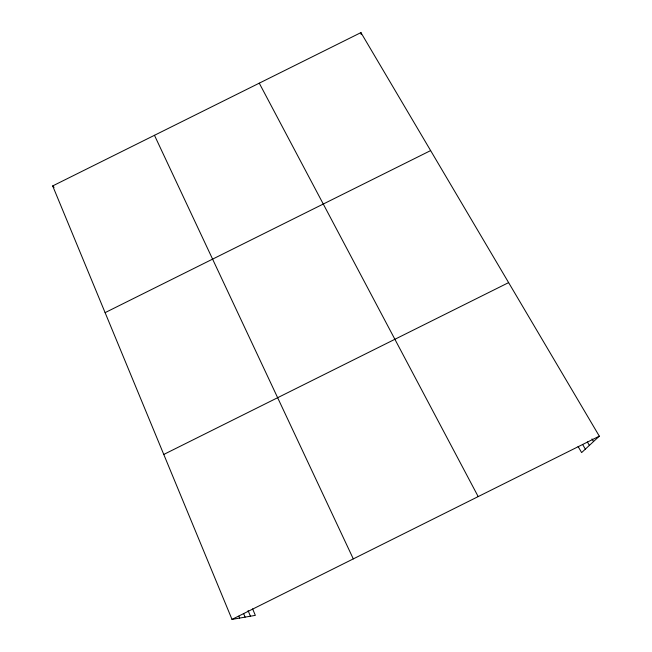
<?xml version="1.0" encoding="UTF-8"?>
<svg xmlns="http://www.w3.org/2000/svg" width="652" height="652" viewBox="0 0 652 652"><rect width="100%" height="100%" fill="white"/><g stroke="black" fill="none" stroke-linecap="round" stroke-linejoin="round"><path stroke-width="0.98" d="M252.601 608.87L255.348 615.358L232.006 619.4L52.682 185.926L360.931 32.6L599.318 436.164L581.625 452.586L578.096 446.498M232.006 619.4L599.318 436.164M105.102 312.642L430.63 150.588M163.774 454.452L508.617 282.618M52.682 185.926L54.092 187.368M591.992 438.91L593.524 441.534M587.354 441.917L589.384 445.381M582.79 444.754L585.341 449.13M259.268 83.171L478.185 496.588M154.467 135.298L353.302 558.886M248.086 610.606L250.441 616.205M243.563 613.426L245.111 617.126M238.86 616.205L239.643 618.08M360.931 32.6L361.224 34.597"/></g></svg>
